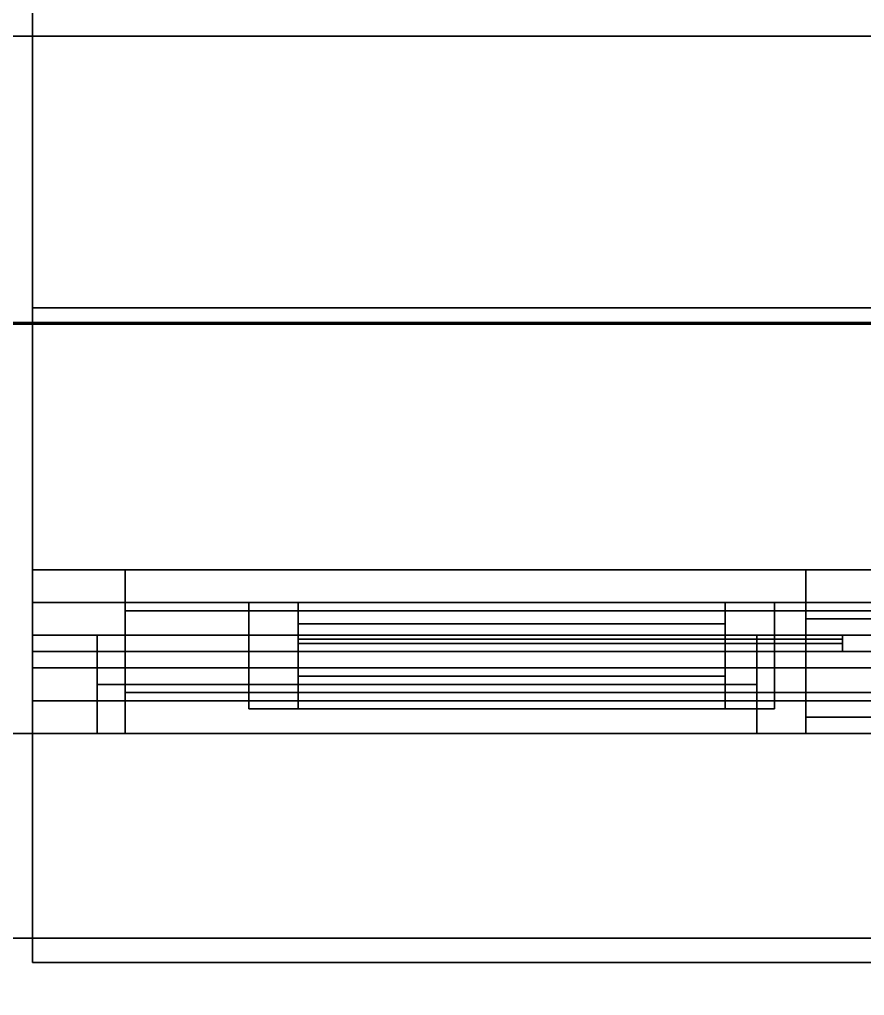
# Model space of a CAD drawing. Extents: x 0 to 7.6, y -0.8 to 10.1.
# Drawn here: x 5.232 to 5.748, y 9.09 to 9.686 of the extents above; entities that cross this region are included whole.
import ezdxf

# ---------------------------------------------------------------- set-up
doc = ezdxf.new("R2010")
doc.units = 0
for name, color, linetype in [('BOARD', 250, 'CONTINUOUS'), ('CEILING_FLOOR', 254, 'CONTINUOUS'), ('CORNICE_BACK', 250, 'CONTINUOUS'), ('DOOR_BACK_WOOD', 253, 'CONTINUOUS'), ('ROOF', 27, 'CONTINUOUS'), ('STAIRS', 251, 'CONTINUOUS'), ('WALL_INSIDE', 254, 'CONTINUOUS'), ('WALL_OUTSIDE', 250, 'CONTINUOUS'), ('WINDOWS_BACK_FRAME', 253, 'CONTINUOUS'), ('WINDOWS_BACK_GLAS', 251, 'CONTINUOUS'), ('WINDOWS_BOARD', 157, 'CONTINUOUS')]:
    doc.layers.add(name, color=color, linetype=linetype)

msp = doc.modelspace()

# ---------------------------------------------------------------- linework, layer by layer
at = {"layer": 'BOARD'}
for points in [[(5.24, 9.51, 8.038), (5.24, 9.3, 8.038), (5.24, 9.3, 8.048), (5.24, 9.51, 8.048)], [(6.26, 9.51, 8.038), (5.24, 9.51, 8.038), (5.24, 9.51, 8.048), (6.26, 9.51, 8.048)], [(5.24, 9.51, 8.038), (6.26, 9.51, 8.038), (6.26, 9.3, 8.038), (5.24, 9.3, 8.038)], [(5.24, 9.51, 8.048), (5.24, 9.3, 8.048), (6.26, 9.3, 8.048), (6.26, 9.51, 8.048)], [(5.24, 9.5, 3.982), (5.24, 9.29, 3.982), (5.24, 9.29, 3.992), (5.24, 9.5, 3.992)], [(6.26, 9.5, 3.982), (5.24, 9.5, 3.982), (5.24, 9.5, 3.992), (6.26, 9.5, 3.992)], [(5.24, 9.5, 3.982), (6.26, 9.5, 3.982), (6.26, 9.29, 3.982), (5.24, 9.29, 3.982)], [(5.24, 9.5, 3.992), (5.24, 9.29, 3.992), (6.26, 9.29, 3.992), (6.26, 9.5, 3.992)], [(5.24, 9.3, 8.038), (6.26, 9.3, 8.038), (6.26, 9.3, 8.048), (5.24, 9.3, 8.048)], [(5.24, 9.29, 3.982), (6.26, 9.29, 3.982), (6.26, 9.29, 3.992), (5.24, 9.29, 3.992)]]:
    msp.add_3dface(points, dxfattribs=at)
at = {"layer": 'CEILING_FLOOR'}
for points in [[(7.375, 9.25), (0.24, 9.25), (0.24, 9.25, 0.5), (7.375, 9.25, 0.5)], [(0.24, 9.25), (7.375, 9.25), (7.375, 0), (0.24, 0)], [(0.24, 9.25, 0.5), (0.24, 0, 0.5), (7.375, 0, 0.5), (7.375, 9.25, 0.5)], [(7.375, 9.25, 12.5), (0.24, 9.25, 12.5), (0.24, 9.25, 13), (7.375, 9.25, 13)], [(0.24, 9.25, 12.5), (7.375, 9.25, 12.5), (7.375, 0.365, 12.5), (0.24, 0.365, 12.5)], [(0.24, 9.25, 13), (0.24, 0.365, 13), (7.375, 0.365, 13), (7.375, 9.25, 13)], [(4.645, 4.74, 9), (0.24, 9.125, 9), (0.24, 0, 9), (7.375, 0, 9)], [(4.645, 4.98, 5), (0.24, 9.125, 5), (0.24, 0, 5), (7.375, 0, 5)]]:
    msp.add_3dface(points, dxfattribs=at)
at = {"layer": 'CORNICE_BACK'}
for points in [[(-0.005, 9.676, 12.75), (-0.005, 9.676, 13), (7.63, 9.676, 13), (7.63, 9.676, 12.75)], [(-0.005, 9.676, 12.75), (7.63, 9.676, 12.75), (7.63, 9.501, 12.75), (-0.005, 9.501, 12.75)], [(7.63, 9.676, 13), (-0.005, 9.676, 13), (-0.005, 9.501, 13), (7.63, 9.501, 13)], [(-0.005, 9.501, 12.75), (7.63, 9.501, 12.75), (7.63, 9.501, 13), (-0.005, 9.501, 13)]]:
    msp.add_3dface(points, dxfattribs=at)
at = {"layer": 'DOOR_BACK_WOOD'}
for points in [[(5.2967, 9.25, 0.5), (5.24, 9.25, 0.5), (5.24, 9.35, 0.5), (5.2967, 9.35, 0.5)], [(5.24, 9.25, 0.5), (5.24, 9.25, 2.75), (5.24, 9.35, 2.75), (5.24, 9.35, 0.5)], [(5.24, 9.25, 2.75), (6.26, 9.25, 2.75), (6.26, 9.35, 2.75), (5.24, 9.35, 2.75)], [(6.2033, 9.35, 2.6923), (5.2967, 9.35, 2.6923), (5.24, 9.35, 2.75), (6.26, 9.35, 2.75)], [(5.24, 9.35, 0.5), (5.24, 9.35, 2.75), (5.2967, 9.35, 2.6923), (5.2967, 9.35, 0.5)], [(6.2033, 9.25, 2.6923), (5.2967, 9.25, 2.6923), (5.2967, 9.35, 2.6923), (6.2033, 9.35, 2.6923)], [(5.2967, 9.25, 2.6923), (5.2967, 9.25, 0.5), (5.2967, 9.35, 0.5), (5.2967, 9.35, 2.6923)], [(5.6933, 9.265, 0.6538), (5.3722, 9.265, 0.6538), (5.3722, 9.33, 0.6538), (5.6933, 9.33, 0.6538)], [(5.3722, 9.265, 0.6538), (5.3722, 9.265, 1.6923), (5.3722, 9.33, 1.6923), (5.3722, 9.33, 0.6538)], [(5.3722, 9.265, 1.6923), (5.6933, 9.265, 1.6923), (5.6933, 9.33, 1.6923), (5.3722, 9.33, 1.6923)], [(5.6631, 9.33, 1.6615), (5.4024, 9.33, 1.6615), (5.3722, 9.33, 1.6923), (5.6933, 9.33, 1.6923)], [(5.3722, 9.33, 1.6923), (5.4024, 9.33, 1.6615), (5.4024, 9.33, 0.6846), (5.3722, 9.33, 0.6538)], [(5.3722, 9.33, 0.6538), (5.4024, 9.33, 0.6846), (5.6631, 9.33, 0.6846), (5.6933, 9.33, 0.6538)], [(5.6631, 9.265, 1.6615), (5.4024, 9.265, 1.6615), (5.4024, 9.33, 1.6615), (5.6631, 9.33, 1.6615)], [(5.4024, 9.265, 1.6615), (5.4024, 9.265, 0.6846), (5.4024, 9.33, 0.6846), (5.4024, 9.33, 1.6615)], [(5.4024, 9.265, 0.6846), (5.6631, 9.265, 0.6846), (5.6631, 9.33, 0.6846), (5.4024, 9.33, 0.6846)], [(5.6631, 9.265, 0.6846), (5.6631, 9.265, 1.6615), (5.6631, 9.33, 1.6615), (5.6631, 9.33, 0.6846)], [(5.6631, 9.33, 0.6846), (5.6631, 9.33, 1.6615), (5.6933, 9.33, 1.6923), (5.6933, 9.33, 0.6538)], [(5.6933, 9.265, 1.6923), (5.6933, 9.265, 0.6538), (5.6933, 9.33, 0.6538), (5.6933, 9.33, 1.6923)], [(6.2033, 9.275, 0.5), (5.2967, 9.275, 0.5), (5.2967, 9.325, 0.5), (6.2033, 9.325, 0.5)], [(5.2967, 9.275, 0.5), (5.2967, 9.275, 2.6923), (5.2967, 9.325, 2.6923), (5.2967, 9.325, 0.5)], [(5.2967, 9.275, 2.6923), (6.2033, 9.275, 2.6923), (6.2033, 9.325, 2.6923), (5.2967, 9.325, 2.6923)], [(6.1278, 9.325, 2.6154), (5.3722, 9.325, 2.6154), (5.2967, 9.325, 2.6923), (6.2033, 9.325, 2.6923)], [(5.2967, 9.325, 2.6923), (5.3722, 9.325, 2.6154), (5.3722, 9.325, 1.8462), (5.3722, 9.325, 1.6923)], [(5.2967, 9.325, 2.6923), (5.3722, 9.325, 1.6923), (5.3722, 9.325, 0.6538), (5.2967, 9.325, 0.5)], [(5.2967, 9.325, 0.5), (5.3722, 9.325, 0.6538), (5.8067, 9.325, 0.6538), (6.2033, 9.325, 0.5)], [(5.3722, 9.275, 1.8462), (6.1278, 9.275, 1.8462), (6.1278, 9.325, 1.8462), (5.3722, 9.325, 1.8462)], [(6.1278, 9.275, 2.6154), (5.3722, 9.275, 2.6154), (5.3722, 9.325, 2.6154), (6.1278, 9.325, 2.6154)], [(5.3722, 9.275, 2.6154), (5.3722, 9.275, 1.8462), (5.3722, 9.325, 1.8462), (5.3722, 9.325, 2.6154)], [(5.6933, 9.275, 1.6923), (5.3722, 9.275, 1.6923), (5.3722, 9.325, 1.6923), (5.6933, 9.325, 1.6923)], [(5.3722, 9.275, 1.6923), (5.3722, 9.275, 0.6538), (5.3722, 9.325, 0.6538), (5.3722, 9.325, 1.6923)], [(5.3722, 9.275, 0.6538), (5.6933, 9.275, 0.6538), (5.6933, 9.325, 0.6538), (5.3722, 9.325, 0.6538)], [(5.6933, 9.325, 1.6923), (5.3722, 9.325, 1.6923), (5.3722, 9.325, 1.8462), (6.1278, 9.325, 1.8462)], [(5.6933, 9.275, 0.6538), (5.6933, 9.275, 1.6923), (5.6933, 9.325, 1.6923), (5.6933, 9.325, 0.6538)], [(6.1278, 9.325, 1.6923), (5.6933, 9.325, 1.6923), (6.1278, 9.325, 1.8462)], [(5.6933, 9.325, 0.6538), (5.6933, 9.325, 1.6923), (5.8067, 9.325, 1.6923), (5.8067, 9.325, 0.6538)], [(5.6631, 9.285, 0.6846), (5.4024, 9.285, 0.6846), (5.4024, 9.317, 0.6846), (5.6631, 9.317, 0.6846)], [(5.4024, 9.285, 0.6846), (5.4024, 9.285, 1.6615), (5.4024, 9.317, 1.6615), (5.4024, 9.317, 0.6846)], [(5.4024, 9.285, 1.6615), (5.6631, 9.285, 1.6615), (5.6631, 9.317, 1.6615), (5.4024, 9.317, 1.6615)], [(5.6631, 9.317, 1.6615), (5.6631, 9.317, 0.6846), (5.4024, 9.317, 0.6846), (5.4024, 9.317, 1.6615)], [(5.6631, 9.285, 1.6615), (5.6631, 9.285, 0.6846), (5.6631, 9.317, 0.6846), (5.6631, 9.317, 1.6615)], [(6.1278, 9.3, 1.8462), (5.3722, 9.3, 1.8462), (5.3722, 9.31, 1.8462), (6.1278, 9.31, 1.8462)], [(5.3722, 9.3, 1.8462), (5.3722, 9.3, 2.6154), (5.3722, 9.31, 2.6154), (5.3722, 9.31, 1.8462)], [(5.3722, 9.3, 2.6154), (6.1278, 9.3, 2.6154), (6.1278, 9.31, 2.6154), (5.3722, 9.31, 2.6154)], [(5.7349, 9.31, 2.5846), (5.4024, 9.31, 2.5846), (5.3722, 9.31, 2.6154), (6.1278, 9.31, 2.6154)], [(5.3722, 9.31, 2.6154), (5.4024, 9.31, 2.5846), (5.4024, 9.31, 2.2462)], [(5.3722, 9.31, 2.6154), (5.4024, 9.31, 2.2462), (5.4024, 9.31, 2.2154), (5.4024, 9.31, 1.8769)], [(5.3722, 9.31, 1.8462), (5.3722, 9.31, 2.6154), (5.4024, 9.31, 1.8769)], [(5.3722, 9.31, 1.8462), (5.4024, 9.31, 1.8769), (5.7651, 9.31, 1.8769), (6.1278, 9.31, 1.8462)], [(5.4024, 9.3, 2.2462), (5.7349, 9.3, 2.2462), (5.7349, 9.31, 2.2462), (5.4024, 9.31, 2.2462)], [(5.7349, 9.3, 2.5846), (5.4024, 9.3, 2.5846), (5.4024, 9.31, 2.5846), (5.7349, 9.31, 2.5846)], [(5.4024, 9.3, 2.5846), (5.4024, 9.3, 2.2462), (5.4024, 9.31, 2.2462), (5.4024, 9.31, 2.5846)], [(5.4024, 9.3, 1.8769), (5.7349, 9.3, 1.8769), (5.7349, 9.31, 1.8769), (5.4024, 9.31, 1.8769)], [(5.7349, 9.3, 2.2154), (5.4024, 9.3, 2.2154), (5.4024, 9.31, 2.2154), (5.7349, 9.31, 2.2154)], [(5.4024, 9.3, 2.2154), (5.4024, 9.3, 1.8769), (5.4024, 9.31, 1.8769), (5.4024, 9.31, 2.2154)], [(5.7349, 9.31, 2.2154), (5.4024, 9.31, 2.2154), (5.4024, 9.31, 2.2462), (5.7651, 9.31, 2.2462)], [(5.7349, 9.3, 2.2462), (5.7349, 9.3, 2.5846), (5.7349, 9.31, 2.5846), (5.7349, 9.31, 2.2462)], [(5.7349, 9.3, 1.8769), (5.7349, 9.3, 2.2154), (5.7349, 9.31, 2.2154), (5.7349, 9.31, 1.8769)], [(6.0976, 9.31, 2.5846), (5.7349, 9.31, 2.5846), (6.1278, 9.31, 2.6154)], [(5.7349, 9.31, 2.2462), (5.7349, 9.31, 2.5846), (5.7651, 9.31, 2.5846), (5.7651, 9.31, 2.2462)], [(5.7349, 9.31, 2.2154), (5.7651, 9.31, 2.2462), (6.0976, 9.31, 2.2462), (6.0976, 9.31, 2.2154)], [(5.7349, 9.31, 1.8769), (5.7349, 9.31, 2.2154), (5.7651, 9.31, 2.2154), (5.7651, 9.31, 1.8769)], [(5.7651, 9.3, 2.5846), (6.0976, 9.3, 2.5846), (6.1278, 9.3, 2.6154), (5.3722, 9.3, 2.6154)], [(5.4024, 9.3, 2.5846), (5.7651, 9.3, 2.5846), (5.3722, 9.3, 2.6154)], [(5.4024, 9.3, 2.2462), (5.4024, 9.3, 2.5846), (5.3722, 9.3, 2.6154), (5.4024, 9.3, 2.2154)], [(5.4024, 9.3, 1.8769), (5.4024, 9.3, 2.2154), (5.3722, 9.3, 2.6154), (5.3722, 9.3, 1.8462)], [(6.1278, 9.3, 1.8462), (6.0976, 9.3, 1.8769), (5.7349, 9.3, 1.8769), (5.3722, 9.3, 1.8462)], [(5.3722, 9.3, 1.8462), (5.7349, 9.3, 1.8769), (5.4024, 9.3, 1.8769)], [(5.7651, 9.3, 2.2154), (5.7349, 9.3, 2.2462), (5.4024, 9.3, 2.2462), (5.4024, 9.3, 2.2154)], [(5.7651, 9.3, 2.2462), (5.7651, 9.3, 2.5846), (5.7349, 9.3, 2.5846), (5.7349, 9.3, 2.2462)], [(5.7651, 9.3, 2.2154), (6.0976, 9.3, 2.2154), (6.0976, 9.3, 2.2462), (5.7349, 9.3, 2.2462)], [(5.7651, 9.3, 1.8769), (5.7651, 9.3, 2.2154), (5.7349, 9.3, 2.2154), (5.7349, 9.3, 1.8769)], [(5.6631, 9.285, 1.6615), (5.4024, 9.285, 1.6615), (5.4024, 9.285, 0.6846), (5.6631, 9.285, 0.6846)], [(5.3722, 9.275, 2.6154), (6.1278, 9.275, 2.6154), (6.2033, 9.275, 2.6923), (5.2967, 9.275, 2.6923)], [(5.3722, 9.275, 1.8462), (5.3722, 9.275, 2.6154), (5.2967, 9.275, 2.6923), (5.3722, 9.275, 1.6923)], [(5.3722, 9.275, 0.6538), (5.3722, 9.275, 1.6923), (5.2967, 9.275, 2.6923), (5.2967, 9.275, 0.5)], [(6.2033, 9.275, 0.5), (6.1278, 9.275, 0.6538), (5.6933, 9.275, 0.6538), (5.2967, 9.275, 0.5)], [(5.2967, 9.275, 0.5), (5.6933, 9.275, 0.6538), (5.3722, 9.275, 0.6538)], [(5.8067, 9.275, 1.6923), (6.1278, 9.275, 1.6923), (6.1278, 9.275, 1.8462), (5.3722, 9.275, 1.8462)], [(5.3722, 9.275, 1.6923), (5.8067, 9.275, 1.6923), (5.3722, 9.275, 1.8462)], [(5.8067, 9.275, 0.6538), (5.8067, 9.275, 1.6923), (5.6933, 9.275, 1.6923), (5.6933, 9.275, 0.6538)], [(5.4024, 9.265, 1.6615), (5.6631, 9.265, 1.6615), (5.6933, 9.265, 1.6923), (5.3722, 9.265, 1.6923)], [(5.4024, 9.265, 0.6846), (5.4024, 9.265, 1.6615), (5.3722, 9.265, 1.6923), (5.3722, 9.265, 0.6538)], [(5.6933, 9.265, 0.6538), (5.6631, 9.265, 0.6846), (5.4024, 9.265, 0.6846), (5.3722, 9.265, 0.6538)], [(5.6933, 9.265, 1.6923), (5.6631, 9.265, 1.6615), (5.6631, 9.265, 0.6846), (5.6933, 9.265, 0.6538)], [(5.2967, 9.25, 2.6923), (6.2033, 9.25, 2.6923), (6.26, 9.25, 2.75), (5.24, 9.25, 2.75)], [(5.2967, 9.25, 0.5), (5.2967, 9.25, 2.6923), (5.24, 9.25, 2.75), (5.24, 9.25, 0.5)]]:
    msp.add_3dface(points, dxfattribs=at)
at = {"layer": 'ROOF'}
for points in [[(7.625, 9.5, 12.796), (0, 9.5, 12.796), (0, 9.5, 13), (7.625, 9.5, 13)], [(7.625, 9.5, 12.796), (7.625, 4.75, 18.9219), (0, 4.75, 18.9219), (0, 9.5, 12.796)], [(7.625, 9.5, 13), (0, 9.5, 13), (0, 4.75, 19.1259), (7.625, 4.75, 19.1259)]]:
    msp.add_3dface(points, dxfattribs=at)
at = {"layer": 'STAIRS'}
for points in [[(5.24, 9.8), (5.24, 9.5), (5.24, 9.5, 0.5), (5.24, 9.8, 0.5)], [(5.24, 9.5), (5.24, 9.8), (6.25, 9.8), (6.25, 9.5)], [(5.24, 9.5, 0.5), (6.25, 9.5, 0.5), (6.25, 9.8, 0.5), (5.24, 9.8, 0.5)], [(5.24, 9.5), (6.25, 9.5), (6.25, 9.5, 0.5), (5.24, 9.5, 0.5)]]:
    msp.add_3dface(points, dxfattribs=at)
at = {"layer": 'WALL_INSIDE'}
for points in [[(0.24, 9.25, 9), (5.24, 9.25, 9), (5.24, 9.25, 8.038), (1.375, 9.25, 7.752)], [(1.375, 9.25, 5.982), (3.3025, 9.25, 5.982), (5.24, 9.25, 5.752), (0.24, 9.25, 5)], [(0.24, 9.25, 5), (5.24, 9.25, 5.752), (5.24, 9.25, 5)], [(0.24, 9.25, 5), (5.24, 9.25, 5), (5.24, 9.125, 5), (0.365, 9.125, 5)], [(0.24, 9.125, 9), (0.24, 9.25, 9), (5.24, 9.25, 9), (5.24, 9.125, 9)], [(0.365, 9.125, 12.5), (7.25, 9.125, 12.5), (7.375, 9.25, 12.5), (0.24, 9.25, 12.5)], [(0.24, 9.25, 9), (5.24, 9.25, 9), (5.24, 9.125, 9), (0.365, 9.125, 9)], [(2.395, 9.25, 11.808), (1.375, 9.25, 11.808), (0.24, 9.25, 12.5), (7.375, 9.25, 12.5)], [(1.375, 9.25, 10.038), (3.3025, 9.25, 10.038), (5.24, 9.25, 9.808), (0.24, 9.25, 9)], [(0.24, 9.25, 9), (5.24, 9.25, 9.808), (5.24, 9.25, 9)], [(2.395, 9.25, 7.752), (1.375, 9.25, 7.752), (5.24, 9.25, 8.038), (6.26, 9.25, 8.038)], [(4.3225, 9.25, 7.752), (2.395, 9.25, 7.752), (6.26, 9.25, 8.038)], [(4.3225, 9.25, 11.808), (2.395, 9.25, 11.808), (7.375, 9.25, 12.5)], [(6.26, 9.25, 5.752), (5.24, 9.25, 5.752), (3.3025, 9.25, 5.982), (4.3225, 9.25, 5.982)], [(6.26, 9.25, 9.808), (5.24, 9.25, 9.808), (3.3025, 9.25, 10.038), (4.3225, 9.25, 10.038)], [(4.3225, 9.25, 5.982), (4.3225, 9.25, 7.752), (6.26, 9.25, 8.038)], [(4.3225, 9.25, 5.982), (6.26, 9.25, 8.038), (7.375, 9.25, 9), (6.26, 9.25, 5.752)], [(4.3225, 9.25, 10.038), (4.3225, 9.25, 11.808), (7.375, 9.25, 12.5), (6.26, 9.25, 9.808)], [(4.885, 9.25, 5), (5.24, 9.25, 5), (5.24, 9.25, 3.982), (5.24, 9.25, 2.75)], [(4.885, 9.25, 0.5), (4.885, 9.25, 5), (5.24, 9.25, 2.75), (5.24, 9.25, 0.5)], [(4.885, 9.25, 5), (4.885, 9.125, 5), (5.24, 9.125, 5), (5.24, 9.25, 5)], [(4.885, 9.125, 0.5), (4.885, 9.25, 0.5), (5.24, 9.25, 0.5), (5.24, 9.125, 0.5)], [(6.25, 9.25, 2.75), (5.24, 9.25, 2.75), (5.24, 9.25, 3.982), (6.26, 9.25, 3.982)], [(5.24, 9.125, 5), (5.24, 9.125, 3.982), (5.24, 9.25, 3.982), (5.24, 9.25, 5)], [(5.24, 9.125, 3.982), (6.26, 9.125, 3.982), (6.26, 9.25, 3.982), (5.24, 9.25, 3.982)], [(5.24, 9.125, 2.75), (5.24, 9.25, 2.75), (6.25, 9.25, 2.75), (6.25, 9.125, 2.75)], [(5.24, 9.125, 0.5), (5.24, 9.25, 0.5), (5.24, 9.25, 2.75), (5.24, 9.125, 2.75)], [(6.26, 9.25, 8.038), (5.24, 9.25, 8.038), (5.24, 9.125, 8.038), (6.26, 9.125, 8.038)], [(5.24, 9.125, 5.752), (5.24, 9.25, 5.752), (6.26, 9.25, 5.752), (6.26, 9.125, 5.752)], [(5.24, 9.125, 5), (5.24, 9.25, 5), (5.24, 9.25, 5.752), (5.24, 9.125, 5.752)], [(5.24, 9.25, 8.038), (5.24, 9.25, 9), (5.24, 9.125, 9), (5.24, 9.125, 8.038)], [(5.24, 9.125, 9.808), (5.24, 9.25, 9.808), (6.26, 9.25, 9.808), (6.26, 9.125, 9.808)], [(5.24, 9.125, 9), (5.24, 9.25, 9), (5.24, 9.25, 9.808), (5.24, 9.125, 9.808)], [(0.365, 9.125, 8.5), (0.24, 9.125, 8.5), (0.24, 9.125, 9), (5.24, 9.125, 9)], [(5.24, 9.125, 8.038), (5.24, 9.125, 9), (0.365, 9.125, 8.5), (3.3025, 9.125, 7.752)], [(5.24, 9.125, 5.752), (2.395, 9.125, 5.982), (1.375, 9.125, 5.982), (0.365, 9.125, 5)], [(5.24, 9.125, 5), (5.24, 9.125, 5.752), (0.365, 9.125, 5)], [(3.3025, 9.125, 11.808), (4.3225, 9.125, 11.808), (7.25, 9.125, 12.5), (0.365, 9.125, 12.5)], [(5.24, 9.125, 9.808), (2.395, 9.125, 10.038), (1.375, 9.125, 10.038), (0.365, 9.125, 9)], [(5.24, 9.125, 9), (5.24, 9.125, 9.808), (0.365, 9.125, 9)], [(5.24, 9.125, 5.752), (6.26, 9.125, 5.752), (4.3225, 9.125, 5.982), (2.395, 9.125, 5.982)], [(5.24, 9.125, 9.808), (6.26, 9.125, 9.808), (4.3225, 9.125, 10.038), (2.395, 9.125, 10.038)], [(3.3025, 9.125, 7.752), (4.3225, 9.125, 7.752), (6.26, 9.125, 8.038), (5.24, 9.125, 8.038)], [(6.26, 9.125, 8.038), (4.3225, 9.125, 7.752), (4.3225, 9.125, 5.982)], [(7.25, 9.125, 9), (6.26, 9.125, 8.038), (4.3225, 9.125, 5.982), (6.26, 9.125, 5.752)], [(7.25, 9.125, 12.5), (4.3225, 9.125, 11.808), (4.3225, 9.125, 10.038), (6.26, 9.125, 9.808)], [(5.24, 9.125, 3.982), (5.24, 9.125, 5), (4.885, 9.125, 5), (5.24, 9.125, 2.75)], [(5.24, 9.125, 0.5), (5.24, 9.125, 2.75), (4.885, 9.125, 5), (4.885, 9.125, 0.5)], [(5.24, 9.125, 2.75), (6.25, 9.125, 2.75), (6.26, 9.125, 3.982), (5.24, 9.125, 3.982)]]:
    msp.add_3dface(points, dxfattribs=at)
at = {"layer": 'WALL_OUTSIDE'}
for points in [[(0.24, 9.25), (0, 9.5), (7.625, 9.5), (7.375, 9.25)], [(2.395, 9.5, 4.009), (1.375, 9.5, 4.009), (0, 9.5, 5), (5.24, 9.5, 5)], [(0, 9.5), (1.375, 9.5, 1.864), (5.24, 9.5, 0.5)], [(0, 9.5), (5.24, 9.5, 0.5), (6.25, 9.5, 0.5), (7.625, 9.5)], [(0, 9.5, 9), (5.24, 9.5, 9), (5.24, 9.5, 8.038), (1.375, 9.5, 7.752)], [(1.375, 9.5, 5.982), (3.3025, 9.5, 5.982), (5.24, 9.5, 5.752), (0, 9.5, 5)], [(0, 9.5, 5), (5.24, 9.5, 5.752), (5.24, 9.5, 5)], [(5.24, 9.25, 5), (5.24, 9.5, 5), (0, 9.5, 5), (0.24, 9.25, 5)], [(0.24, 9.25, 9), (0, 9.5, 9), (5.24, 9.5, 9), (5.24, 9.25, 9)], [(0.24, 9.25, 13), (7.375, 9.25, 13), (7.625, 9.5, 13), (0, 9.5, 13)], [(2.395, 9.5, 11.808), (1.375, 9.5, 11.808), (0, 9.5, 13), (7.625, 9.5, 13)], [(1.375, 9.5, 10.038), (3.3025, 9.5, 10.038), (5.24, 9.5, 9.808), (0, 9.5, 9)], [(0, 9.5, 9), (5.24, 9.5, 9.808), (5.24, 9.5, 9)], [(3.3025, 9.5, 1.864), (4.3225, 9.5, 1.864), (5.24, 9.5, 0.5), (1.375, 9.5, 1.864)], [(2.395, 9.5, 7.752), (1.375, 9.5, 7.752), (5.24, 9.5, 8.038), (6.26, 9.5, 8.038)], [(4.3225, 9.5, 4.009), (2.395, 9.5, 4.009), (5.24, 9.5, 5)], [(4.3225, 9.5, 7.752), (2.395, 9.5, 7.752), (6.26, 9.5, 8.038)], [(4.3225, 9.5, 11.808), (2.395, 9.5, 11.808), (7.625, 9.5, 13)], [(6.26, 9.5, 5.752), (5.24, 9.5, 5.752), (3.3025, 9.5, 5.982), (4.3225, 9.5, 5.982)], [(6.26, 9.5, 9.808), (5.24, 9.5, 9.808), (3.3025, 9.5, 10.038), (4.3225, 9.5, 10.038)], [(4.3225, 9.5, 4.009), (5.24, 9.5, 5), (5.24, 9.5, 3.982), (5.24, 9.5, 2.75)], [(4.3225, 9.5, 1.864), (4.3225, 9.5, 4.009), (5.24, 9.5, 2.75), (5.24, 9.5, 0.5)], [(4.3225, 9.5, 5.982), (4.3225, 9.5, 7.752), (6.26, 9.5, 8.038)], [(4.3225, 9.5, 5.982), (6.26, 9.5, 8.038), (7.625, 9.5, 9), (6.26, 9.5, 5.752)], [(4.3225, 9.5, 10.038), (4.3225, 9.5, 11.808), (7.625, 9.5, 13), (6.26, 9.5, 9.808)], [(5.24, 9.5, 0.5), (5.24, 9.5, 2.75), (5.24, 9.25, 2.75), (5.24, 9.25, 0.5)], [(5.24, 9.5, 2.75), (6.25, 9.5, 2.75), (6.25, 9.25, 2.75), (5.24, 9.25, 2.75)], [(6.25, 9.5, 0.5), (5.24, 9.5, 0.5), (5.24, 9.25, 0.5), (6.25, 9.25, 0.5)], [(6.26, 9.25, 3.982), (6.26, 9.5, 3.982), (5.24, 9.5, 3.982), (5.24, 9.25, 3.982)], [(5.24, 9.25, 3.982), (5.24, 9.5, 3.982), (5.24, 9.5, 5), (5.24, 9.25, 5)], [(6.25, 9.5, 2.75), (5.24, 9.5, 2.75), (5.24, 9.5, 3.982), (6.26, 9.5, 3.982)], [(6.26, 9.5, 8.038), (5.24, 9.5, 8.038), (5.24, 9.25, 8.038), (6.26, 9.25, 8.038)], [(6.26, 9.25, 5.752), (5.24, 9.25, 5.752), (5.24, 9.5, 5.752), (6.26, 9.5, 5.752)], [(5.24, 9.25, 5.752), (5.24, 9.25, 5), (5.24, 9.5, 5), (5.24, 9.5, 5.752)], [(5.24, 9.5, 8.038), (5.24, 9.5, 9), (5.24, 9.25, 9), (5.24, 9.25, 8.038)], [(5.24, 9.25, 9.808), (5.24, 9.5, 9.808), (6.26, 9.5, 9.808), (6.26, 9.25, 9.808)], [(5.24, 9.25, 9), (5.24, 9.5, 9), (5.24, 9.5, 9.808), (5.24, 9.25, 9.808)], [(3.3025, 9.25, 4.009), (4.3225, 9.25, 4.009), (5.24, 9.25, 5), (0.24, 9.25, 5)], [(7.375, 9.25), (6.25, 9.25, 0.5), (5.24, 9.25, 0.5), (0.24, 9.25)], [(0.24, 9.25), (5.24, 9.25, 0.5), (1.375, 9.25, 1.864)], [(5.24, 9.25, 8.038), (5.24, 9.25, 9), (0.24, 9.25, 9), (3.3025, 9.25, 7.752)], [(5.24, 9.25, 5.752), (2.395, 9.25, 5.982), (1.375, 9.25, 5.982), (0.24, 9.25, 5)], [(5.24, 9.25, 5), (5.24, 9.25, 5.752), (0.24, 9.25, 5)], [(3.3025, 9.25, 11.808), (4.3225, 9.25, 11.808), (7.375, 9.25, 13), (0.24, 9.25, 13)], [(5.24, 9.25, 9.808), (2.395, 9.25, 10.038), (1.375, 9.25, 10.038), (0.24, 9.25, 9)], [(5.24, 9.25, 9), (5.24, 9.25, 9.808), (0.24, 9.25, 9)], [(5.24, 9.25, 0.5), (4.3225, 9.25, 1.864), (2.395, 9.25, 1.864), (1.375, 9.25, 1.864)], [(5.24, 9.25, 5.752), (6.26, 9.25, 5.752), (4.3225, 9.25, 5.982), (2.395, 9.25, 5.982)], [(5.24, 9.25, 9.808), (6.26, 9.25, 9.808), (4.3225, 9.25, 10.038), (2.395, 9.25, 10.038)], [(3.3025, 9.25, 7.752), (4.3225, 9.25, 7.752), (6.26, 9.25, 8.038), (5.24, 9.25, 8.038)], [(5.24, 9.25, 3.982), (5.24, 9.25, 5), (4.3225, 9.25, 4.009), (5.24, 9.25, 2.75)], [(5.24, 9.25, 2.75), (4.3225, 9.25, 4.009), (4.3225, 9.25, 1.864), (5.24, 9.25, 0.5)], [(6.26, 9.25, 8.038), (4.3225, 9.25, 7.752), (4.3225, 9.25, 5.982)], [(7.375, 9.25, 9), (6.26, 9.25, 8.038), (4.3225, 9.25, 5.982), (6.26, 9.25, 5.752)], [(7.375, 9.25, 13), (4.3225, 9.25, 11.808), (4.3225, 9.25, 10.038), (6.26, 9.25, 9.808)], [(5.24, 9.25, 2.75), (6.25, 9.25, 2.75), (6.26, 9.25, 3.982), (5.24, 9.25, 3.982)]]:
    msp.add_3dface(points, dxfattribs=at)
at = {"layer": 'WINDOWS_BACK_FRAME'}
for points in [[(5.24, 9.33, 4.9295), (5.24, 9.35, 4.9188), (5.7125, 9.35, 4.9188), (5.7125, 9.33, 4.9295)], [(5.24, 9.35, 4.9188), (5.24, 9.35, 4.9045), (5.7125, 9.35, 4.9045), (5.7125, 9.35, 4.9188)], [(5.24, 9.35, 4.9045), (5.24, 9.31, 4.9045), (5.7125, 9.31, 4.9045), (5.7125, 9.35, 4.9045)], [(5.24, 9.35, 4.9045), (5.24, 9.35, 4.9188), (5.24, 9.33, 4.9295), (5.24, 9.31, 4.9295)], [(5.24, 9.31, 4.9045), (5.24, 9.35, 4.9045), (5.24, 9.31, 4.9295)], [(5.7125, 9.33, 4.017), (5.7125, 9.35, 4.0063), (5.24, 9.35, 4.0063), (5.24, 9.33, 4.017)], [(5.7125, 9.35, 4.0063), (5.7125, 9.35, 3.992), (5.24, 9.35, 3.992), (5.24, 9.35, 4.0063)], [(5.7125, 9.35, 3.992), (5.7125, 9.31, 3.992), (5.24, 9.31, 3.992), (5.24, 9.35, 3.992)], [(5.24, 9.31, 4.017), (5.24, 9.33, 4.017), (5.24, 9.35, 4.0063), (5.24, 9.35, 3.992)], [(5.24, 9.31, 4.017), (5.24, 9.35, 3.992), (5.24, 9.31, 3.992)], [(5.24, 9.33, 8.9855), (5.24, 9.35, 8.9748), (5.7125, 9.35, 8.9748), (5.7125, 9.33, 8.9855)], [(5.24, 9.35, 8.9748), (5.24, 9.35, 8.9605), (5.7125, 9.35, 8.9605), (5.7125, 9.35, 8.9748)], [(5.24, 9.35, 8.9605), (5.24, 9.31, 8.9605), (5.7125, 9.31, 8.9605), (5.7125, 9.35, 8.9605)], [(5.24, 9.35, 8.9605), (5.24, 9.35, 8.9748), (5.24, 9.33, 8.9855), (5.24, 9.31, 8.9855)], [(5.24, 9.31, 8.9605), (5.24, 9.35, 8.9605), (5.24, 9.31, 8.9855)], [(5.7125, 9.33, 8.073), (5.7125, 9.35, 8.0623), (5.24, 9.35, 8.0623), (5.24, 9.33, 8.073)], [(5.7125, 9.35, 8.0623), (5.7125, 9.35, 8.048), (5.24, 9.35, 8.048), (5.24, 9.35, 8.0623)], [(5.7125, 9.35, 8.048), (5.7125, 9.31, 8.048), (5.24, 9.31, 8.048), (5.24, 9.35, 8.048)], [(5.24, 9.31, 8.073), (5.24, 9.33, 8.073), (5.24, 9.35, 8.0623), (5.24, 9.35, 8.048)], [(5.24, 9.31, 8.073), (5.24, 9.35, 8.048), (5.24, 9.31, 8.048)], [(5.7125, 9.35, 4.9188), (5.7125, 9.35, 4.9045), (5.7125, 9.31, 4.9045), (5.7125, 9.31, 4.9295)], [(5.7125, 9.33, 4.9295), (5.7125, 9.35, 4.9188), (5.7125, 9.31, 4.9295)], [(5.7125, 9.31, 4.017), (5.7125, 9.31, 3.992), (5.7125, 9.35, 3.992), (5.7125, 9.35, 4.0063)], [(5.7125, 9.31, 4.017), (5.7125, 9.35, 4.0063), (5.7125, 9.33, 4.017)], [(5.7125, 9.35, 8.9748), (5.7125, 9.35, 8.9605), (5.7125, 9.31, 8.9605), (5.7125, 9.31, 8.9855)], [(5.7125, 9.33, 8.9855), (5.7125, 9.35, 8.9748), (5.7125, 9.31, 8.9855)], [(5.7125, 9.31, 8.073), (5.7125, 9.31, 8.048), (5.7125, 9.35, 8.048), (5.7125, 9.35, 8.0623)], [(5.7125, 9.31, 8.073), (5.7125, 9.35, 8.0623), (5.7125, 9.33, 8.073)], [(5.24, 9.27, 4.8295), (5.24, 9.27, 4.9045), (5.24, 9.33, 4.9045), (5.24, 9.33, 4.8295)], [(5.24, 9.27, 4.9045), (6.26, 9.27, 4.9045), (6.26, 9.33, 4.9045), (5.24, 9.33, 4.9045)], [(6.26, 9.27, 4.8295), (5.24, 9.27, 4.8295), (5.24, 9.33, 4.8295), (6.26, 9.33, 4.8295)], [(5.24, 9.33, 4.8295), (5.24, 9.33, 4.9045), (6.26, 9.33, 4.9045), (6.26, 9.33, 4.8295)], [(5.24, 9.31, 4.9295), (5.24, 9.33, 4.9295), (5.7125, 9.33, 4.9295), (5.7125, 9.31, 4.9295)], [(5.7125, 9.31, 4.017), (5.7125, 9.33, 4.017), (5.24, 9.33, 4.017), (5.24, 9.31, 4.017)], [(5.24, 9.27, 8.8855), (5.24, 9.27, 8.9605), (5.24, 9.33, 8.9605), (5.24, 9.33, 8.8855)], [(5.24, 9.27, 8.9605), (6.26, 9.27, 8.9605), (6.26, 9.33, 8.9605), (5.24, 9.33, 8.9605)], [(6.26, 9.27, 8.8855), (5.24, 9.27, 8.8855), (5.24, 9.33, 8.8855), (6.26, 9.33, 8.8855)], [(5.24, 9.33, 8.8855), (5.24, 9.33, 8.9605), (6.26, 9.33, 8.9605), (6.26, 9.33, 8.8855)], [(5.24, 9.31, 8.9855), (5.24, 9.33, 8.9855), (5.7125, 9.33, 8.9855), (5.7125, 9.31, 8.9855)], [(5.7125, 9.31, 8.073), (5.7125, 9.33, 8.073), (5.24, 9.33, 8.073), (5.24, 9.31, 8.073)], [(5.7875, 9.26, 4.9045), (5.7125, 9.26, 4.9045), (5.7125, 9.32, 4.9045), (5.7875, 9.32, 4.9045)], [(5.7125, 9.26, 4.9045), (5.7125, 9.26, 5.752), (5.7125, 9.32, 5.752), (5.7125, 9.32, 4.9045)], [(5.7125, 9.26, 5.752), (5.7875, 9.26, 5.752), (5.7875, 9.32, 5.752), (5.7125, 9.32, 5.752)], [(5.7875, 9.32, 5.752), (5.7875, 9.32, 4.9045), (5.7125, 9.32, 4.9045), (5.7125, 9.32, 5.752)], [(5.7875, 9.26, 3.982), (5.7125, 9.26, 3.982), (5.7125, 9.32, 3.982), (5.7875, 9.32, 3.982)], [(5.7125, 9.26, 3.982), (5.7125, 9.26, 4.8295), (5.7125, 9.32, 4.8295), (5.7125, 9.32, 3.982)], [(5.7125, 9.26, 4.8295), (5.7875, 9.26, 4.8295), (5.7875, 9.32, 4.8295), (5.7125, 9.32, 4.8295)], [(5.7875, 9.32, 3.982), (5.7125, 9.32, 3.982), (5.7125, 9.32, 4.8295), (5.7875, 9.32, 4.8295)], [(5.7875, 9.26, 8.9605), (5.7125, 9.26, 8.9605), (5.7125, 9.32, 8.9605), (5.7875, 9.32, 8.9605)], [(5.7125, 9.26, 8.9605), (5.7125, 9.26, 9.808), (5.7125, 9.32, 9.808), (5.7125, 9.32, 8.9605)], [(5.7125, 9.26, 9.808), (5.7875, 9.26, 9.808), (5.7875, 9.32, 9.808), (5.7125, 9.32, 9.808)], [(5.7875, 9.32, 9.808), (5.7875, 9.32, 8.9605), (5.7125, 9.32, 8.9605), (5.7125, 9.32, 9.808)], [(5.7875, 9.26, 8.038), (5.7125, 9.26, 8.038), (5.7125, 9.32, 8.038), (5.7875, 9.32, 8.038)], [(5.7125, 9.26, 8.038), (5.7125, 9.26, 8.8855), (5.7125, 9.32, 8.8855), (5.7125, 9.32, 8.038)], [(5.7125, 9.26, 8.8855), (5.7875, 9.26, 8.8855), (5.7875, 9.32, 8.8855), (5.7125, 9.32, 8.8855)], [(5.7875, 9.32, 8.038), (5.7125, 9.32, 8.038), (5.7125, 9.32, 8.8855), (5.7875, 9.32, 8.8855)], [(5.24, 9.25, 5.752), (5.7125, 9.25, 5.752), (5.7125, 9.31, 5.752), (5.24, 9.31, 5.752)], [(5.7125, 9.25, 4.9045), (5.24, 9.25, 4.9045), (5.24, 9.31, 4.9045), (5.7125, 9.31, 4.9045)], [(5.24, 9.25, 4.9045), (5.24, 9.25, 5.752), (5.24, 9.31, 5.752), (5.24, 9.31, 4.9045)], [(5.6825, 9.31, 5.712), (5.2795, 9.31, 5.712), (5.24, 9.31, 5.752), (5.7125, 9.31, 5.752)], [(5.24, 9.31, 5.752), (5.2795, 9.31, 5.712), (5.2795, 9.31, 5.3445), (5.2795, 9.31, 5.3145)], [(5.24, 9.31, 5.752), (5.2795, 9.31, 5.3145), (5.2795, 9.31, 4.935), (5.24, 9.31, 4.9045)], [(5.24, 9.31, 4.9045), (5.2795, 9.31, 4.935), (5.6825, 9.31, 4.935), (5.7125, 9.31, 4.9045)], [(5.24, 9.25, 4.8295), (5.7125, 9.25, 4.8295), (5.7125, 9.31, 4.8295), (5.24, 9.31, 4.8295)], [(5.7125, 9.25, 3.982), (5.24, 9.25, 3.982), (5.24, 9.31, 3.982), (5.7125, 9.31, 3.982)], [(5.24, 9.25, 3.982), (5.24, 9.25, 4.8295), (5.24, 9.31, 4.8295), (5.24, 9.31, 3.982)], [(5.6825, 9.31, 4.7995), (5.2795, 9.31, 4.7995), (5.24, 9.31, 4.8295), (5.7125, 9.31, 4.8295)], [(5.24, 9.31, 4.8295), (5.2795, 9.31, 4.7995), (5.2795, 9.31, 4.432), (5.2795, 9.31, 4.402)], [(5.24, 9.31, 4.8295), (5.2795, 9.31, 4.402), (5.2795, 9.31, 4.0225), (5.24, 9.31, 3.982)], [(5.24, 9.31, 3.982), (5.2795, 9.31, 4.0225), (5.6825, 9.31, 4.0225), (5.7125, 9.31, 3.982)], [(5.24, 9.31, 4.9045), (5.24, 9.31, 4.9295), (5.7125, 9.31, 4.9295), (5.7125, 9.31, 4.9045)], [(5.7125, 9.31, 3.992), (5.7125, 9.31, 4.017), (5.24, 9.31, 4.017), (5.24, 9.31, 3.992)], [(5.24, 9.25, 9.808), (5.7125, 9.25, 9.808), (5.7125, 9.31, 9.808), (5.24, 9.31, 9.808)], [(5.7125, 9.25, 8.9605), (5.24, 9.25, 8.9605), (5.24, 9.31, 8.9605), (5.7125, 9.31, 8.9605)], [(5.24, 9.25, 8.9605), (5.24, 9.25, 9.808), (5.24, 9.31, 9.808), (5.24, 9.31, 8.9605)], [(5.6825, 9.31, 9.768), (5.2795, 9.31, 9.768), (5.24, 9.31, 9.808), (5.7125, 9.31, 9.808)], [(5.24, 9.31, 9.808), (5.2795, 9.31, 9.768), (5.2795, 9.31, 9.4005)], [(5.24, 9.31, 9.808), (5.2795, 9.31, 9.4005), (5.2795, 9.31, 9.3705)], [(5.24, 9.31, 9.808), (5.2795, 9.31, 9.3705), (5.2795, 9.31, 8.991), (5.24, 9.31, 8.9605)], [(5.24, 9.31, 8.9605), (5.2795, 9.31, 8.991), (5.6825, 9.31, 8.991), (5.7125, 9.31, 8.9605)], [(5.24, 9.25, 8.8855), (5.7125, 9.25, 8.8855), (5.7125, 9.31, 8.8855), (5.24, 9.31, 8.8855)], [(5.7125, 9.25, 8.038), (5.24, 9.25, 8.038), (5.24, 9.31, 8.038), (5.7125, 9.31, 8.038)], [(5.24, 9.25, 8.038), (5.24, 9.25, 8.8855), (5.24, 9.31, 8.8855), (5.24, 9.31, 8.038)], [(5.6825, 9.31, 8.8555), (5.2795, 9.31, 8.8555), (5.24, 9.31, 8.8855), (5.7125, 9.31, 8.8855)], [(5.24, 9.31, 8.8855), (5.2795, 9.31, 8.8555), (5.2795, 9.31, 8.488), (5.2795, 9.31, 8.458)], [(5.24, 9.31, 8.8855), (5.2795, 9.31, 8.458), (5.2795, 9.31, 8.0785), (5.24, 9.31, 8.038)], [(5.24, 9.31, 8.038), (5.2795, 9.31, 8.0785), (5.6825, 9.31, 8.0785), (5.7125, 9.31, 8.038)], [(5.24, 9.31, 8.9605), (5.24, 9.31, 8.9855), (5.7125, 9.31, 8.9855), (5.7125, 9.31, 8.9605)], [(5.7125, 9.31, 8.048), (5.7125, 9.31, 8.073), (5.24, 9.31, 8.073), (5.24, 9.31, 8.048)], [(5.2795, 9.25, 5.712), (5.2795, 9.25, 5.3445), (5.2795, 9.31, 5.3445), (5.2795, 9.31, 5.712)], [(5.2795, 9.25, 5.3445), (5.6825, 9.25, 5.3445), (5.6825, 9.31, 5.3445), (5.2795, 9.31, 5.3445)], [(5.6825, 9.25, 5.712), (5.2795, 9.25, 5.712), (5.2795, 9.31, 5.712), (5.6825, 9.31, 5.712)], [(5.2795, 9.25, 4.935), (5.6825, 9.25, 4.935), (5.6825, 9.31, 4.935), (5.2795, 9.31, 4.935)], [(5.6825, 9.25, 5.3145), (5.2795, 9.25, 5.3145), (5.2795, 9.31, 5.3145), (5.6825, 9.31, 5.3145)], [(5.2795, 9.25, 5.3145), (5.2795, 9.25, 4.935), (5.2795, 9.31, 4.935), (5.2795, 9.31, 5.3145)], [(5.6825, 9.31, 5.3145), (5.2795, 9.31, 5.3145), (5.2795, 9.31, 5.3445), (5.6825, 9.31, 5.3445)], [(5.2795, 9.25, 4.7995), (5.2795, 9.25, 4.432), (5.2795, 9.31, 4.432), (5.2795, 9.31, 4.7995)], [(5.2795, 9.25, 4.432), (5.6825, 9.25, 4.432), (5.6825, 9.31, 4.432), (5.2795, 9.31, 4.432)], [(5.6825, 9.25, 4.7995), (5.2795, 9.25, 4.7995), (5.2795, 9.31, 4.7995), (5.6825, 9.31, 4.7995)], [(5.2795, 9.25, 4.0225), (5.6825, 9.25, 4.0225), (5.6825, 9.31, 4.0225), (5.2795, 9.31, 4.0225)], [(5.6825, 9.25, 4.402), (5.2795, 9.25, 4.402), (5.2795, 9.31, 4.402), (5.6825, 9.31, 4.402)], [(5.2795, 9.25, 4.402), (5.2795, 9.25, 4.0225), (5.2795, 9.31, 4.0225), (5.2795, 9.31, 4.402)], [(5.6825, 9.31, 4.402), (5.2795, 9.31, 4.402), (5.2795, 9.31, 4.432), (5.6825, 9.31, 4.432)], [(5.2795, 9.25, 9.768), (5.2795, 9.25, 9.4005), (5.2795, 9.31, 9.4005), (5.2795, 9.31, 9.768)], [(5.2795, 9.25, 9.4005), (5.6825, 9.25, 9.4005), (5.6825, 9.31, 9.4005), (5.2795, 9.31, 9.4005)], [(5.6825, 9.25, 9.768), (5.2795, 9.25, 9.768), (5.2795, 9.31, 9.768), (5.6825, 9.31, 9.768)], [(5.2795, 9.25, 8.991), (5.6825, 9.25, 8.991), (5.6825, 9.31, 8.991), (5.2795, 9.31, 8.991)], [(5.6825, 9.25, 9.3705), (5.2795, 9.25, 9.3705), (5.2795, 9.31, 9.3705), (5.6825, 9.31, 9.3705)], [(5.2795, 9.25, 9.3705), (5.2795, 9.25, 8.991), (5.2795, 9.31, 8.991), (5.2795, 9.31, 9.3705)], [(5.6825, 9.31, 9.3705), (5.2795, 9.31, 9.3705), (5.2795, 9.31, 9.4005), (5.6825, 9.31, 9.4005)], [(5.2795, 9.25, 8.8555), (5.2795, 9.25, 8.488), (5.2795, 9.31, 8.488), (5.2795, 9.31, 8.8555)], [(5.2795, 9.25, 8.488), (5.6825, 9.25, 8.488), (5.6825, 9.31, 8.488), (5.2795, 9.31, 8.488)], [(5.6825, 9.25, 8.8555), (5.2795, 9.25, 8.8555), (5.2795, 9.31, 8.8555), (5.6825, 9.31, 8.8555)], [(5.2795, 9.25, 8.0785), (5.6825, 9.25, 8.0785), (5.6825, 9.31, 8.0785), (5.2795, 9.31, 8.0785)], [(5.6825, 9.25, 8.458), (5.2795, 9.25, 8.458), (5.2795, 9.31, 8.458), (5.6825, 9.31, 8.458)], [(5.2795, 9.25, 8.458), (5.2795, 9.25, 8.0785), (5.2795, 9.31, 8.0785), (5.2795, 9.31, 8.458)], [(5.6825, 9.31, 8.458), (5.2795, 9.31, 8.458), (5.2795, 9.31, 8.488), (5.6825, 9.31, 8.488)], [(5.6825, 9.25, 5.3445), (5.6825, 9.25, 5.712), (5.6825, 9.31, 5.712), (5.6825, 9.31, 5.3445)], [(5.6825, 9.25, 4.935), (5.6825, 9.25, 5.3145), (5.6825, 9.31, 5.3145), (5.6825, 9.31, 4.935)], [(5.6825, 9.31, 5.3445), (5.6825, 9.31, 5.712), (5.7125, 9.31, 5.752), (5.6825, 9.31, 5.3145)], [(5.6825, 9.31, 4.935), (5.6825, 9.31, 5.3145), (5.7125, 9.31, 5.752), (5.7125, 9.31, 4.9045)], [(5.6825, 9.25, 4.432), (5.6825, 9.25, 4.7995), (5.6825, 9.31, 4.7995), (5.6825, 9.31, 4.432)], [(5.6825, 9.25, 4.0225), (5.6825, 9.25, 4.402), (5.6825, 9.31, 4.402), (5.6825, 9.31, 4.0225)], [(5.6825, 9.31, 4.432), (5.6825, 9.31, 4.7995), (5.7125, 9.31, 4.8295), (5.6825, 9.31, 4.402)], [(5.6825, 9.31, 4.0225), (5.6825, 9.31, 4.402), (5.7125, 9.31, 4.8295), (5.7125, 9.31, 3.982)], [(5.6825, 9.25, 9.4005), (5.6825, 9.25, 9.768), (5.6825, 9.31, 9.768), (5.6825, 9.31, 9.4005)], [(5.6825, 9.25, 8.991), (5.6825, 9.25, 9.3705), (5.6825, 9.31, 9.3705), (5.6825, 9.31, 8.991)], [(5.6825, 9.31, 9.4005), (5.6825, 9.31, 9.768), (5.7125, 9.31, 9.808), (5.6825, 9.31, 9.3705)], [(5.6825, 9.31, 8.991), (5.6825, 9.31, 9.3705), (5.7125, 9.31, 9.808), (5.7125, 9.31, 8.9605)], [(5.6825, 9.25, 8.488), (5.6825, 9.25, 8.8555), (5.6825, 9.31, 8.8555), (5.6825, 9.31, 8.488)], [(5.6825, 9.25, 8.0785), (5.6825, 9.25, 8.458), (5.6825, 9.31, 8.458), (5.6825, 9.31, 8.0785)], [(5.6825, 9.31, 8.488), (5.6825, 9.31, 8.8555), (5.7125, 9.31, 8.8855), (5.6825, 9.31, 8.458)], [(5.6825, 9.31, 8.0785), (5.6825, 9.31, 8.458), (5.7125, 9.31, 8.8855), (5.7125, 9.31, 8.038)], [(5.7125, 9.25, 5.752), (5.7125, 9.25, 4.9045), (5.7125, 9.31, 4.9045), (5.7125, 9.31, 5.752)], [(5.7125, 9.25, 4.8295), (5.7125, 9.25, 3.982), (5.7125, 9.31, 3.982), (5.7125, 9.31, 4.8295)], [(5.7125, 9.25, 9.808), (5.7125, 9.25, 8.9605), (5.7125, 9.31, 8.9605), (5.7125, 9.31, 9.808)], [(5.7125, 9.25, 8.8855), (5.7125, 9.25, 8.038), (5.7125, 9.31, 8.038), (5.7125, 9.31, 8.8855)], [(5.24, 9.27, 4.8295), (6.26, 9.27, 4.8295), (6.26, 9.27, 4.9045), (5.24, 9.27, 4.9045)], [(5.24, 9.27, 8.8855), (6.26, 9.27, 8.8855), (6.26, 9.27, 8.9605), (5.24, 9.27, 8.9605)], [(5.7875, 9.26, 5.752), (5.7125, 9.26, 5.752), (5.7125, 9.26, 4.9045), (5.7875, 9.26, 4.9045)], [(5.7875, 9.26, 3.982), (5.7875, 9.26, 4.8295), (5.7125, 9.26, 4.8295), (5.7125, 9.26, 3.982)], [(5.7875, 9.26, 9.808), (5.7125, 9.26, 9.808), (5.7125, 9.26, 8.9605), (5.7875, 9.26, 8.9605)], [(5.7875, 9.26, 8.038), (5.7875, 9.26, 8.8855), (5.7125, 9.26, 8.8855), (5.7125, 9.26, 8.038)], [(5.2795, 9.25, 5.712), (5.6825, 9.25, 5.712), (5.7125, 9.25, 5.752), (5.24, 9.25, 5.752)], [(5.2795, 9.25, 5.3445), (5.2795, 9.25, 5.712), (5.24, 9.25, 5.752), (5.2795, 9.25, 5.3145)], [(5.2795, 9.25, 4.935), (5.2795, 9.25, 5.3145), (5.24, 9.25, 5.752), (5.24, 9.25, 4.9045)], [(5.7125, 9.25, 4.9045), (5.6825, 9.25, 4.935), (5.2795, 9.25, 4.935), (5.24, 9.25, 4.9045)], [(5.2795, 9.25, 4.7995), (5.6825, 9.25, 4.7995), (5.7125, 9.25, 4.8295), (5.24, 9.25, 4.8295)], [(5.2795, 9.25, 4.432), (5.2795, 9.25, 4.7995), (5.24, 9.25, 4.8295), (5.2795, 9.25, 4.402)], [(5.2795, 9.25, 4.0225), (5.2795, 9.25, 4.402), (5.24, 9.25, 4.8295), (5.24, 9.25, 3.982)], [(5.7125, 9.25, 3.982), (5.6825, 9.25, 4.0225), (5.2795, 9.25, 4.0225), (5.24, 9.25, 3.982)], [(5.2795, 9.25, 9.768), (5.6825, 9.25, 9.768), (5.7125, 9.25, 9.808), (5.24, 9.25, 9.808)], [(5.2795, 9.25, 9.4005), (5.2795, 9.25, 9.768), (5.24, 9.25, 9.808)], [(5.2795, 9.25, 9.3705), (5.2795, 9.25, 9.4005), (5.24, 9.25, 9.808)], [(5.2795, 9.25, 8.991), (5.2795, 9.25, 9.3705), (5.24, 9.25, 9.808), (5.24, 9.25, 8.9605)], [(5.7125, 9.25, 8.9605), (5.6825, 9.25, 8.991), (5.2795, 9.25, 8.991), (5.24, 9.25, 8.9605)], [(5.2795, 9.25, 8.8555), (5.6825, 9.25, 8.8555), (5.7125, 9.25, 8.8855), (5.24, 9.25, 8.8855)], [(5.2795, 9.25, 8.488), (5.2795, 9.25, 8.8555), (5.24, 9.25, 8.8855), (5.2795, 9.25, 8.458)], [(5.2795, 9.25, 8.0785), (5.2795, 9.25, 8.458), (5.24, 9.25, 8.8855), (5.24, 9.25, 8.038)], [(5.7125, 9.25, 8.038), (5.6825, 9.25, 8.0785), (5.2795, 9.25, 8.0785), (5.24, 9.25, 8.038)], [(5.2795, 9.25, 5.3145), (5.6825, 9.25, 5.3145), (5.6825, 9.25, 5.3445), (5.2795, 9.25, 5.3445)], [(5.2795, 9.25, 4.402), (5.6825, 9.25, 4.402), (5.6825, 9.25, 4.432), (5.2795, 9.25, 4.432)], [(5.2795, 9.25, 9.3705), (5.6825, 9.25, 9.3705), (5.6825, 9.25, 9.4005), (5.2795, 9.25, 9.4005)], [(5.2795, 9.25, 8.458), (5.6825, 9.25, 8.458), (5.6825, 9.25, 8.488), (5.2795, 9.25, 8.488)], [(5.7125, 9.25, 5.752), (5.6825, 9.25, 5.712), (5.6825, 9.25, 5.3445), (5.6825, 9.25, 5.3145)], [(5.7125, 9.25, 5.752), (5.6825, 9.25, 5.3145), (5.6825, 9.25, 4.935), (5.7125, 9.25, 4.9045)], [(5.7125, 9.25, 4.8295), (5.6825, 9.25, 4.7995), (5.6825, 9.25, 4.432), (5.6825, 9.25, 4.402)], [(5.7125, 9.25, 4.8295), (5.6825, 9.25, 4.402), (5.6825, 9.25, 4.0225), (5.7125, 9.25, 3.982)], [(5.7125, 9.25, 9.808), (5.6825, 9.25, 9.768), (5.6825, 9.25, 9.4005), (5.6825, 9.25, 9.3705)], [(5.7125, 9.25, 9.808), (5.6825, 9.25, 9.3705), (5.6825, 9.25, 8.991), (5.7125, 9.25, 8.9605)], [(5.7125, 9.25, 8.8855), (5.6825, 9.25, 8.8555), (5.6825, 9.25, 8.488), (5.6825, 9.25, 8.458)], [(5.7125, 9.25, 8.8855), (5.6825, 9.25, 8.458), (5.6825, 9.25, 8.0785), (5.7125, 9.25, 8.038)]]:
    msp.add_3dface(points, dxfattribs=at)
at = {"layer": 'WINDOWS_BACK_GLAS'}
for points in [[(5.7349, 9.305, 2.2462), (5.4024, 9.305, 2.2462), (5.4024, 9.3075, 2.2462), (5.7349, 9.3075, 2.2462)], [(5.4024, 9.305, 2.2462), (5.4024, 9.305, 2.5846), (5.4024, 9.3075, 2.5846), (5.4024, 9.3075, 2.2462)], [(5.4024, 9.305, 2.5846), (5.7349, 9.305, 2.5846), (5.7349, 9.3075, 2.5846), (5.4024, 9.3075, 2.5846)], [(5.7349, 9.3075, 2.2462), (5.4024, 9.3075, 2.2462), (5.4024, 9.3075, 2.5846), (5.7349, 9.3075, 2.5846)], [(5.4024, 9.305, 2.2154), (5.7349, 9.305, 2.2154), (5.7349, 9.3075, 2.2154), (5.4024, 9.3075, 2.2154)], [(5.7349, 9.305, 1.8769), (5.4024, 9.305, 1.8769), (5.4024, 9.3075, 1.8769), (5.7349, 9.3075, 1.8769)], [(5.4024, 9.305, 1.8769), (5.4024, 9.305, 2.2154), (5.4024, 9.3075, 2.2154), (5.4024, 9.3075, 1.8769)], [(5.4024, 9.3075, 2.2154), (5.7349, 9.3075, 2.2154), (5.7349, 9.3075, 1.8769), (5.4024, 9.3075, 1.8769)], [(5.7349, 9.305, 2.5846), (5.7349, 9.305, 2.2462), (5.7349, 9.3075, 2.2462), (5.7349, 9.3075, 2.5846)], [(5.7349, 9.305, 2.2154), (5.7349, 9.305, 1.8769), (5.7349, 9.3075, 1.8769), (5.7349, 9.3075, 2.2154)], [(5.7349, 9.305, 2.2462), (5.7349, 9.305, 2.5846), (5.4024, 9.305, 2.5846), (5.4024, 9.305, 2.2462)], [(5.4024, 9.305, 2.2154), (5.4024, 9.305, 1.8769), (5.7349, 9.305, 1.8769), (5.7349, 9.305, 2.2154)], [(5.2795, 9.28, 5.712), (5.6825, 9.28, 5.712), (5.6825, 9.3, 5.712), (5.2795, 9.3, 5.712)], [(5.6825, 9.28, 5.3445), (5.2795, 9.28, 5.3445), (5.2795, 9.3, 5.3445), (5.6825, 9.3, 5.3445)], [(5.2795, 9.28, 5.3445), (5.2795, 9.28, 5.712), (5.2795, 9.3, 5.712), (5.2795, 9.3, 5.3445)], [(5.2795, 9.3, 5.712), (5.6825, 9.3, 5.712), (5.6825, 9.3, 5.3445), (5.2795, 9.3, 5.3445)], [(5.2795, 9.28, 4.935), (5.2795, 9.28, 5.3145), (5.2795, 9.3, 5.3145), (5.2795, 9.3, 4.935)], [(5.2795, 9.28, 5.3145), (5.6825, 9.28, 5.3145), (5.6825, 9.3, 5.3145), (5.2795, 9.3, 5.3145)], [(5.6825, 9.28, 4.935), (5.2795, 9.28, 4.935), (5.2795, 9.3, 4.935), (5.6825, 9.3, 4.935)], [(5.2795, 9.3, 4.935), (5.2795, 9.3, 5.3145), (5.6825, 9.3, 5.3145), (5.6825, 9.3, 4.935)], [(5.2795, 9.28, 4.7995), (5.6825, 9.28, 4.7995), (5.6825, 9.3, 4.7995), (5.2795, 9.3, 4.7995)], [(5.6825, 9.28, 4.432), (5.2795, 9.28, 4.432), (5.2795, 9.3, 4.432), (5.6825, 9.3, 4.432)], [(5.2795, 9.28, 4.432), (5.2795, 9.28, 4.7995), (5.2795, 9.3, 4.7995), (5.2795, 9.3, 4.432)], [(5.2795, 9.3, 4.7995), (5.6825, 9.3, 4.7995), (5.6825, 9.3, 4.432), (5.2795, 9.3, 4.432)], [(5.2795, 9.28, 4.0225), (5.2795, 9.28, 4.402), (5.2795, 9.3, 4.402), (5.2795, 9.3, 4.0225)], [(5.2795, 9.28, 4.402), (5.6825, 9.28, 4.402), (5.6825, 9.3, 4.402), (5.2795, 9.3, 4.402)], [(5.6825, 9.28, 4.0225), (5.2795, 9.28, 4.0225), (5.2795, 9.3, 4.0225), (5.6825, 9.3, 4.0225)], [(5.2795, 9.3, 4.0225), (5.2795, 9.3, 4.402), (5.6825, 9.3, 4.402), (5.6825, 9.3, 4.0225)], [(5.2795, 9.28, 9.768), (5.6825, 9.28, 9.768), (5.6825, 9.3, 9.768), (5.2795, 9.3, 9.768)], [(5.6825, 9.28, 9.4005), (5.2795, 9.28, 9.4005), (5.2795, 9.3, 9.4005), (5.6825, 9.3, 9.4005)], [(5.2795, 9.28, 9.4005), (5.2795, 9.28, 9.768), (5.2795, 9.3, 9.768), (5.2795, 9.3, 9.4005)], [(5.2795, 9.3, 9.768), (5.6825, 9.3, 9.768), (5.6825, 9.3, 9.4005), (5.2795, 9.3, 9.4005)], [(5.2795, 9.28, 8.991), (5.2795, 9.28, 9.3705), (5.2795, 9.3, 9.3705), (5.2795, 9.3, 8.991)], [(5.2795, 9.28, 9.3705), (5.6825, 9.28, 9.3705), (5.6825, 9.3, 9.3705), (5.2795, 9.3, 9.3705)], [(5.6825, 9.28, 8.991), (5.2795, 9.28, 8.991), (5.2795, 9.3, 8.991), (5.6825, 9.3, 8.991)], [(5.2795, 9.3, 8.991), (5.2795, 9.3, 9.3705), (5.6825, 9.3, 9.3705), (5.6825, 9.3, 8.991)], [(5.2795, 9.28, 8.8555), (5.6825, 9.28, 8.8555), (5.6825, 9.3, 8.8555), (5.2795, 9.3, 8.8555)], [(5.6825, 9.28, 8.488), (5.2795, 9.28, 8.488), (5.2795, 9.3, 8.488), (5.6825, 9.3, 8.488)], [(5.2795, 9.28, 8.488), (5.2795, 9.28, 8.8555), (5.2795, 9.3, 8.8555), (5.2795, 9.3, 8.488)], [(5.2795, 9.3, 8.8555), (5.6825, 9.3, 8.8555), (5.6825, 9.3, 8.488), (5.2795, 9.3, 8.488)], [(5.2795, 9.28, 8.0785), (5.2795, 9.28, 8.458), (5.2795, 9.3, 8.458), (5.2795, 9.3, 8.0785)], [(5.2795, 9.28, 8.458), (5.6825, 9.28, 8.458), (5.6825, 9.3, 8.458), (5.2795, 9.3, 8.458)], [(5.6825, 9.28, 8.0785), (5.2795, 9.28, 8.0785), (5.2795, 9.3, 8.0785), (5.6825, 9.3, 8.0785)], [(5.2795, 9.3, 8.0785), (5.2795, 9.3, 8.458), (5.6825, 9.3, 8.458), (5.6825, 9.3, 8.0785)], [(5.6825, 9.28, 5.712), (5.6825, 9.28, 5.3445), (5.6825, 9.3, 5.3445), (5.6825, 9.3, 5.712)], [(5.6825, 9.28, 5.3145), (5.6825, 9.28, 4.935), (5.6825, 9.3, 4.935), (5.6825, 9.3, 5.3145)], [(5.6825, 9.28, 4.7995), (5.6825, 9.28, 4.432), (5.6825, 9.3, 4.432), (5.6825, 9.3, 4.7995)], [(5.6825, 9.28, 4.402), (5.6825, 9.28, 4.0225), (5.6825, 9.3, 4.0225), (5.6825, 9.3, 4.402)], [(5.6825, 9.28, 9.768), (5.6825, 9.28, 9.4005), (5.6825, 9.3, 9.4005), (5.6825, 9.3, 9.768)], [(5.6825, 9.28, 9.3705), (5.6825, 9.28, 8.991), (5.6825, 9.3, 8.991), (5.6825, 9.3, 9.3705)], [(5.6825, 9.28, 8.8555), (5.6825, 9.28, 8.488), (5.6825, 9.3, 8.488), (5.6825, 9.3, 8.8555)], [(5.6825, 9.28, 8.458), (5.6825, 9.28, 8.0785), (5.6825, 9.3, 8.0785), (5.6825, 9.3, 8.458)], [(5.2795, 9.28, 5.712), (5.2795, 9.28, 5.3445), (5.6825, 9.28, 5.3445), (5.6825, 9.28, 5.712)], [(5.2795, 9.28, 4.935), (5.6825, 9.28, 4.935), (5.6825, 9.28, 5.3145), (5.2795, 9.28, 5.3145)], [(5.2795, 9.28, 4.7995), (5.2795, 9.28, 4.432), (5.6825, 9.28, 4.432), (5.6825, 9.28, 4.7995)], [(5.2795, 9.28, 4.0225), (5.6825, 9.28, 4.0225), (5.6825, 9.28, 4.402), (5.2795, 9.28, 4.402)], [(5.2795, 9.28, 9.768), (5.2795, 9.28, 9.4005), (5.6825, 9.28, 9.4005), (5.6825, 9.28, 9.768)], [(5.2795, 9.28, 8.991), (5.6825, 9.28, 8.991), (5.6825, 9.28, 9.3705), (5.2795, 9.28, 9.3705)], [(5.2795, 9.28, 8.8555), (5.2795, 9.28, 8.488), (5.6825, 9.28, 8.488), (5.6825, 9.28, 8.8555)], [(5.2795, 9.28, 8.0785), (5.6825, 9.28, 8.0785), (5.6825, 9.28, 8.458), (5.2795, 9.28, 8.458)]]:
    msp.add_3dface(points, dxfattribs=at)
at = {"layer": 'WINDOWS_BOARD'}
for points in [[(5.24, 9.25, 3.982), (5.24, 9.11, 3.982), (5.24, 9.11, 3.992), (5.24, 9.25, 3.992)], [(6.26, 9.25, 3.982), (5.24, 9.25, 3.982), (5.24, 9.25, 3.992), (6.26, 9.25, 3.992)], [(5.24, 9.25, 3.982), (6.26, 9.25, 3.982), (6.26, 9.11, 3.982), (5.24, 9.11, 3.982)], [(5.24, 9.25, 3.992), (5.24, 9.11, 3.992), (6.26, 9.11, 3.992), (6.26, 9.25, 3.992)], [(5.24, 9.25, 8.038), (5.24, 9.11, 8.038), (5.24, 9.11, 8.048), (5.24, 9.25, 8.048)], [(6.26, 9.25, 8.038), (5.24, 9.25, 8.038), (5.24, 9.25, 8.048), (6.26, 9.25, 8.048)], [(5.24, 9.25, 8.038), (6.26, 9.25, 8.038), (6.26, 9.11, 8.038), (5.24, 9.11, 8.038)], [(5.24, 9.25, 8.048), (5.24, 9.11, 8.048), (6.26, 9.11, 8.048), (6.26, 9.25, 8.048)], [(5.24, 9.11, 3.982), (6.26, 9.11, 3.982), (6.26, 9.11, 3.992), (5.24, 9.11, 3.992)], [(5.24, 9.11, 8.038), (6.26, 9.11, 8.038), (6.26, 9.11, 8.048), (5.24, 9.11, 8.048)]]:
    msp.add_3dface(points, dxfattribs=at)

doc.saveas('drawing.dxf')
